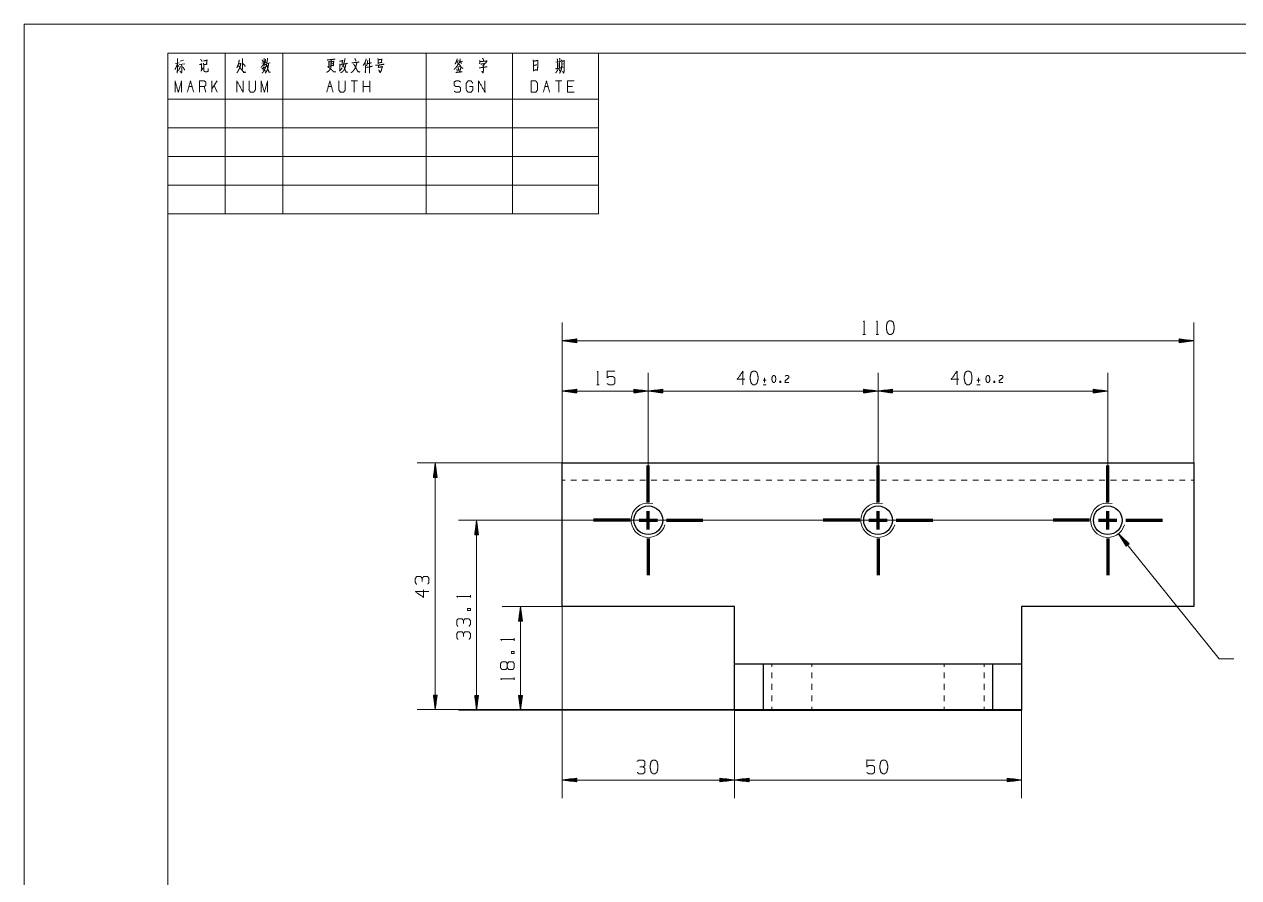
# Model space of a CAD drawing. Header units: millimetres. Extents: x 0 to 420, y 0 to 297.
# Drawn here: x 0 to 211.5, y 148.5 to 297 of the extents above; entities that cross this region are included whole.
import ezdxf

# ---------------------------------------------------------------- set-up
doc = ezdxf.new("R2010")
doc.units = ezdxf.units.MM
doc.layers.add('1', color=7, linetype='Continuous', true_color=0xffffff)

msp = doc.modelspace()

# ---------------------------------------------------------------- linework, layer by layer
at = {"layer": '1', "color": 132, "linetype": 'Continuous', "lineweight": 18}
for p, q in [((0, 297), (0, 0)), ((420, 297), (0, 297)), ((25, 292), (25, 264)), ((25, 292), (100, 292)), ((25, 292), (100, 292)), ((25, 292), (100, 292)), ((25, 292), (25, 5)), ((415, 292), (25, 292)), ((35, 292), (35, 264)), ((45, 292), (45, 264)), ((70, 292), (70, 264)), ((85, 292), (85, 264)), ((100, 292), (100, 264)), ((25, 284), (100, 284)), ((25, 279), (100, 279)), ((25, 274), (100, 274)), ((25, 269), (100, 269)), ((25, 264), (100, 264))]:
    msp.add_line(p, q, dxfattribs=at)
at = {"layer": '1', "color": 95, "linetype": 'Continuous', "lineweight": 18}
for p, q in [((26.34, 290.18), (26.96, 290.3)), ((26.7, 289.95), (26.92, 289.68)), ((26.99, 289.99), (27.95, 290.14)), ((27.13, 290.61), (27.71, 290.74)), ((41.34, 290.22), (42.13, 290.38)), ((42.25, 290.16), (42.79, 290.28)), ((53.17, 290.09), (53.7, 290.18)), ((75.25, 290.57), (75.67, 290.63)), ((75.35, 290.55), (75.45, 290.24)), ((75.82, 290.51), (76.35, 290.61)), ((75.98, 290.49), (76.11, 290.16)), ((92.56, 290.43), (93.43, 290.55)), ((92.84, 290.07), (93.11, 290.14)), ((92.86, 289.72), (93.09, 289.78)), ((93.6, 290.05), (93.85, 290.12)), ((54.91, 288.87), (55.37, 289.43)), ((75.83, 289.64), (75.37, 289.56)), ((28.66, 286.17), (29.22, 286.17)), ((31.62, 285.18), (31.34, 286.17)), ((33.59, 287.14), (32.63, 285.78)), ((32.63, 285.18), (32.63, 287.14)), ((33.59, 285.18), (33.04, 286.36)), ((52.94, 286.17), (53.49, 286.17)), ((58.02, 287.14), (56.9, 287.14)), ((57.46, 287.14), (57.46, 285.18)), ((59.02, 285.18), (59.02, 287.14)), ((60.14, 286.17), (59.02, 286.17)), ((60.14, 285.18), (60.14, 287.14)), ((90.65, 286.17), (91.2, 286.17)), ((93.6, 287.14), (92.49, 287.14)), ((93.05, 287.14), (93.05, 285.18)), ((95.45, 286.17), (94.61, 286.17)), ((146.04, 243.03), (146.46, 243.03)), ((148.31, 243.03), (148.74, 243.03)), ((129.19, 235.08), (128.63, 235.08)), ((128.91, 235.48), (128.91, 234.68)), ((166.46, 235.08), (165.89, 235.08)), ((166.18, 235.48), (166.18, 234.68)), ((99.68, 234.28), (100.1, 234.28)), ((128.63, 234.29), (129.19, 234.29)), ((165.89, 234.29), (166.46, 234.29)), ((77.67, 197.24), (77.67, 197.67)), ((85.31, 189.74), (85.31, 190.17)), ((85.31, 182.91), (85.31, 183.34))]:
    msp.add_line(p, q, dxfattribs=at)
at = {"layer": '1', "color": 13, "linetype": 'Continuous', "lineweight": 18}
for p, q in [((93.66, 220.7), (93.66, 245.11)), ((203.66, 220.7), (203.66, 245.11)), ((96.2, 242.27), (93.66, 241.94)), ((93.66, 241.94), (96.2, 241.6)), ((203.66, 241.94), (93.66, 241.94)), ((96.2, 241.96), (93.85, 241.96)), ((96.2, 241.91), (93.85, 241.91)), ((96.2, 242.01), (94.24, 242.01)), ((96.2, 241.86), (94.24, 241.86)), ((96.2, 242.06), (94.62, 242.06)), ((96.2, 241.81), (94.62, 241.81)), ((96.2, 242.12), (95.01, 242.12)), ((96.2, 241.76), (95.01, 241.76)), ((96.2, 242.17), (95.39, 242.17)), ((96.2, 241.71), (95.39, 241.71)), ((96.2, 242.22), (95.78, 242.22)), ((96.2, 241.66), (95.78, 241.66)), ((96.2, 242.27), (96.17, 242.27)), ((96.2, 242.27), (96.17, 242.27)), ((96.2, 241.61), (96.17, 241.61)), ((96.2, 241.61), (96.17, 241.61)), ((96.2, 241.6), (96.2, 242.27)), ((201.12, 242.27), (201.15, 242.27)), ((201.12, 242.27), (201.15, 242.27)), ((201.12, 242.27), (201.12, 241.6)), ((203.66, 241.94), (201.12, 242.27)), ((201.12, 242.22), (201.54, 242.22)), ((201.12, 242.17), (201.92, 242.17)), ((201.12, 242.12), (202.31, 242.12)), ((201.12, 242.06), (202.69, 242.06)), ((201.12, 242.01), (203.08, 242.01)), ((201.12, 241.96), (203.46, 241.96)), ((201.12, 241.6), (203.66, 241.94)), ((201.12, 241.91), (203.46, 241.91)), ((201.12, 241.86), (203.08, 241.86)), ((201.12, 241.81), (202.69, 241.81)), ((201.12, 241.76), (202.31, 241.76)), ((201.12, 241.71), (201.92, 241.71)), ((201.12, 241.66), (201.54, 241.66)), ((201.12, 241.61), (201.15, 241.61)), ((201.12, 241.61), (201.15, 241.61)), ((93.66, 220.7), (93.66, 236.36)), ((108.66, 220.22), (108.66, 236.36)), ((108.66, 220.22), (108.66, 236.36)), ((148.66, 220.22), (148.66, 236.36)), ((148.66, 220.22), (148.66, 236.36)), ((188.66, 220.22), (188.66, 236.36)), ((96.2, 233.52), (93.66, 233.18)), ((93.66, 233.18), (96.2, 232.85)), ((108.66, 233.18), (93.66, 233.18)), ((96.2, 233.21), (93.85, 233.21)), ((96.2, 233.16), (93.85, 233.16)), ((96.2, 233.26), (94.24, 233.26)), ((96.2, 233.11), (94.24, 233.11)), ((96.2, 233.31), (94.62, 233.31)), ((96.2, 233.06), (94.62, 233.06)), ((96.2, 233.36), (95.01, 233.36)), ((96.2, 233.01), (95.01, 233.01)), ((96.2, 233.41), (95.39, 233.41)), ((96.2, 232.95), (95.39, 232.95)), ((96.2, 233.46), (95.78, 233.46)), ((96.2, 232.9), (95.78, 232.9)), ((96.2, 233.51), (96.17, 233.51)), ((96.2, 233.51), (96.17, 233.51)), ((96.2, 232.85), (96.17, 232.85)), ((96.2, 232.85), (96.17, 232.85)), ((96.2, 232.85), (96.2, 233.52)), ((106.12, 233.52), (106.12, 232.85)), ((108.66, 233.18), (106.12, 233.52)), ((106.12, 233.51), (106.15, 233.51)), ((106.12, 233.51), (106.15, 233.51)), ((106.12, 233.46), (106.54, 233.46)), ((106.12, 233.41), (106.92, 233.41)), ((106.12, 233.36), (107.31, 233.36)), ((106.12, 233.31), (107.69, 233.31)), ((106.12, 233.26), (108.08, 233.26)), ((106.12, 233.21), (108.46, 233.21)), ((106.12, 232.85), (108.66, 233.18)), ((106.12, 233.16), (108.46, 233.16)), ((106.12, 233.11), (108.08, 233.11)), ((106.12, 233.06), (107.69, 233.06)), ((106.12, 233.01), (107.31, 233.01)), ((106.12, 232.95), (106.92, 232.95)), ((106.12, 232.9), (106.54, 232.9)), ((106.12, 232.85), (106.15, 232.85)), ((106.12, 232.85), (106.15, 232.85)), ((111.2, 233.52), (108.66, 233.18)), ((108.66, 233.18), (111.2, 232.85)), ((108.66, 233.18), (148.66, 233.18)), ((111.2, 233.21), (108.85, 233.21)), ((111.2, 233.16), (108.85, 233.16)), ((111.2, 233.26), (109.24, 233.26)), ((111.2, 233.11), (109.24, 233.11)), ((111.2, 233.31), (109.62, 233.31)), ((111.2, 233.06), (109.62, 233.06)), ((111.2, 233.36), (110.01, 233.36)), ((111.2, 233.01), (110.01, 233.01)), ((111.2, 233.41), (110.39, 233.41)), ((111.2, 232.95), (110.39, 232.95)), ((111.2, 233.46), (110.78, 233.46)), ((111.2, 232.9), (110.78, 232.9)), ((111.2, 233.51), (111.17, 233.51)), ((111.2, 233.51), (111.17, 233.51)), ((111.2, 232.85), (111.17, 232.85)), ((111.2, 232.85), (111.17, 232.85)), ((111.2, 232.85), (111.2, 233.52)), ((146.12, 233.52), (146.12, 232.85)), ((148.66, 233.18), (146.12, 233.52)), ((146.12, 233.51), (146.15, 233.51)), ((146.12, 233.51), (146.15, 233.51)), ((146.12, 233.46), (146.54, 233.46)), ((146.12, 233.41), (146.92, 233.41)), ((146.12, 233.36), (147.31, 233.36)), ((146.12, 233.31), (147.69, 233.31)), ((146.12, 233.26), (148.08, 233.26)), ((146.12, 233.21), (148.46, 233.21)), ((146.12, 232.85), (148.66, 233.18)), ((146.12, 233.16), (148.46, 233.16)), ((146.12, 233.11), (148.08, 233.11)), ((146.12, 233.06), (147.69, 233.06)), ((146.12, 233.01), (147.31, 233.01)), ((146.12, 232.95), (146.92, 232.95)), ((146.12, 232.9), (146.54, 232.9)), ((146.12, 232.85), (146.15, 232.85)), ((146.12, 232.85), (146.15, 232.85)), ((151.2, 233.52), (148.66, 233.18)), ((148.66, 233.18), (151.2, 232.85)), ((188.66, 233.18), (148.66, 233.18)), ((151.2, 233.21), (148.85, 233.21)), ((151.2, 233.16), (148.85, 233.16)), ((151.2, 233.26), (149.24, 233.26)), ((151.2, 233.11), (149.24, 233.11)), ((151.2, 233.31), (149.62, 233.31)), ((151.2, 233.06), (149.62, 233.06)), ((151.2, 233.36), (150.01, 233.36)), ((151.2, 233.01), (150.01, 233.01)), ((151.2, 233.41), (150.39, 233.41)), ((151.2, 232.95), (150.39, 232.95)), ((151.2, 233.46), (150.78, 233.46)), ((151.2, 232.9), (150.78, 232.9)), ((151.2, 233.51), (151.17, 233.51)), ((151.2, 233.51), (151.17, 233.51)), ((151.2, 232.85), (151.17, 232.85)), ((151.2, 232.85), (151.17, 232.85)), ((151.2, 232.85), (151.2, 233.52)), ((186.12, 233.52), (186.12, 232.85)), ((188.66, 233.18), (186.12, 233.52)), ((186.12, 233.51), (186.15, 233.51)), ((186.12, 233.51), (186.15, 233.51)), ((186.12, 233.46), (186.54, 233.46)), ((186.12, 233.41), (186.92, 233.41)), ((186.12, 233.36), (187.31, 233.36)), ((186.12, 233.31), (187.69, 233.31)), ((186.12, 233.26), (188.08, 233.26)), ((186.12, 233.21), (188.46, 233.21)), ((186.12, 232.85), (188.66, 233.18)), ((186.12, 233.16), (188.46, 233.16)), ((186.12, 233.11), (188.08, 233.11)), ((186.12, 233.06), (187.69, 233.06)), ((186.12, 233.01), (187.31, 233.01)), ((186.12, 232.95), (186.92, 232.95)), ((186.12, 232.9), (186.54, 232.9)), ((186.12, 232.85), (186.15, 232.85)), ((186.12, 232.85), (186.15, 232.85)), ((93.66, 220.7), (68.39, 220.7)), ((71.56, 220.7), (71.23, 218.16)), ((71.48, 218.16), (71.48, 220.12)), ((71.54, 218.16), (71.54, 220.51)), ((71.89, 218.16), (71.56, 220.7)), ((71.56, 220.7), (71.56, 177.74)), ((71.59, 218.16), (71.59, 220.51)), ((71.64, 218.16), (71.64, 220.12)), ((71.23, 218.16), (71.23, 218.19)), ((71.23, 218.16), (71.23, 218.19)), ((71.23, 218.16), (71.89, 218.16)), ((71.28, 218.16), (71.28, 218.58)), ((71.33, 218.16), (71.33, 218.96)), ((71.38, 218.16), (71.38, 219.35)), ((71.43, 218.16), (71.43, 219.73)), ((71.69, 218.16), (71.69, 219.73)), ((71.74, 218.16), (71.74, 219.35)), ((71.79, 218.16), (71.79, 218.96)), ((71.84, 218.16), (71.84, 218.58)), ((71.89, 218.16), (71.89, 218.19)), ((71.89, 218.16), (71.89, 218.19)), ((179.13, 210.7), (75.58, 210.7)), ((78.76, 210.7), (78.43, 208.16)), ((78.58, 208.16), (78.58, 209.35)), ((78.63, 208.16), (78.63, 209.73)), ((78.68, 208.16), (78.68, 210.12)), ((78.73, 208.16), (78.73, 210.51)), ((79.09, 208.16), (78.76, 210.7)), ((78.76, 210.7), (78.76, 177.64)), ((78.79, 208.16), (78.79, 210.51)), ((78.84, 208.16), (78.84, 210.12)), ((78.89, 208.16), (78.89, 209.73)), ((78.94, 208.16), (78.94, 209.35)), ((78.43, 208.16), (78.43, 208.19)), ((78.43, 208.16), (78.43, 208.19)), ((78.43, 208.16), (79.09, 208.16)), ((78.48, 208.16), (78.48, 208.58)), ((78.53, 208.16), (78.53, 208.96)), ((78.99, 208.16), (78.99, 208.96)), ((79.04, 208.16), (79.04, 208.58)), ((79.09, 208.16), (79.09, 208.19)), ((79.09, 208.16), (79.09, 208.19)), ((192.39, 206.59), (190.54, 208.36)), ((190.54, 208.36), (191.87, 206.17)), ((190.54, 208.36), (208.05, 186.57)), ((192.11, 206.37), (190.64, 208.19)), ((192.15, 206.4), (190.68, 208.23)), ((192.07, 206.33), (190.84, 207.86)), ((192.19, 206.43), (190.96, 207.96)), ((192.03, 206.3), (191.04, 207.53)), ((192.23, 206.46), (191.24, 207.69)), ((192.27, 206.49), (191.52, 207.42)), ((191.99, 206.27), (191.24, 207.2)), ((191.95, 206.24), (191.45, 206.86)), ((191.91, 206.21), (191.65, 206.53)), ((192.31, 206.52), (191.8, 207.15)), ((191.87, 206.17), (191.85, 206.2)), ((191.87, 206.17), (191.85, 206.2)), ((191.87, 206.17), (192.39, 206.59)), ((192.35, 206.56), (192.08, 206.88)), ((192.39, 206.59), (192.37, 206.61)), ((192.39, 206.59), (192.37, 206.61)), ((93.66, 195.7), (83.23, 195.7)), ((86.4, 195.7), (86.07, 193.16)), ((86.27, 193.16), (86.27, 194.73)), ((86.33, 193.16), (86.33, 195.12)), ((86.38, 193.16), (86.38, 195.51)), ((86.74, 193.16), (86.4, 195.7)), ((86.4, 195.7), (86.4, 177.64)), ((86.43, 193.16), (86.43, 195.51)), ((86.48, 193.16), (86.48, 195.12)), ((86.53, 193.16), (86.53, 194.73)), ((93.66, 195.7), (93.66, 162.32)), ((86.07, 193.16), (86.07, 193.19)), ((86.07, 193.16), (86.07, 193.19)), ((86.07, 193.16), (86.74, 193.16)), ((86.12, 193.16), (86.12, 193.58)), ((86.17, 193.16), (86.17, 193.96)), ((86.22, 193.16), (86.22, 194.35)), ((86.58, 193.16), (86.58, 194.35)), ((86.63, 193.16), (86.63, 193.96)), ((86.68, 193.16), (86.68, 193.58)), ((86.73, 193.16), (86.73, 193.19)), ((86.73, 193.16), (86.73, 193.19)), ((123.66, 189.64), (123.66, 162.32)), ((208.05, 186.57), (210.59, 186.57)), ((123.66, 185.64), (123.66, 162.32)), ((71.23, 180.28), (71.23, 180.25)), ((71.23, 180.28), (71.23, 180.25)), ((71.23, 180.28), (71.56, 177.74)), ((71.89, 180.28), (71.23, 180.28)), ((71.28, 180.28), (71.28, 179.86)), ((71.33, 180.28), (71.33, 179.48)), ((71.38, 180.28), (71.38, 179.09)), ((71.43, 180.28), (71.43, 178.71)), ((71.48, 180.28), (71.48, 178.32)), ((71.54, 180.28), (71.54, 177.93)), ((71.56, 177.74), (71.89, 180.28)), ((71.59, 180.28), (71.59, 177.93)), ((71.64, 180.28), (71.64, 178.32)), ((71.69, 180.28), (71.69, 178.71)), ((71.74, 180.28), (71.74, 179.09)), ((71.79, 180.28), (71.79, 179.48)), ((71.84, 180.28), (71.84, 179.86)), ((71.89, 180.28), (71.89, 180.25)), ((71.89, 180.28), (71.89, 180.25)), ((78.43, 180.18), (78.43, 180.15)), ((78.43, 180.18), (78.43, 180.15)), ((78.43, 180.18), (78.76, 177.64)), ((79.09, 180.18), (78.43, 180.18)), ((78.48, 180.18), (78.48, 179.77)), ((78.53, 180.18), (78.53, 179.38)), ((78.58, 180.18), (78.58, 179)), ((78.63, 180.18), (78.63, 178.61)), ((78.68, 180.18), (78.68, 178.22)), ((78.73, 180.18), (78.73, 177.84)), ((78.76, 177.64), (79.09, 180.18)), ((78.79, 180.18), (78.79, 177.84)), ((78.84, 180.18), (78.84, 178.22)), ((78.89, 180.18), (78.89, 178.61)), ((78.94, 180.18), (78.94, 179)), ((78.99, 180.18), (78.99, 179.38)), ((79.04, 180.18), (79.04, 179.77)), ((79.09, 180.18), (79.09, 180.15)), ((79.09, 180.18), (79.09, 180.15)), ((86.07, 180.18), (86.07, 180.15)), ((86.07, 180.18), (86.07, 180.15)), ((86.07, 180.18), (86.4, 177.64)), ((86.74, 180.18), (86.07, 180.18)), ((86.12, 180.18), (86.12, 179.77)), ((86.17, 180.18), (86.17, 179.38)), ((86.22, 180.18), (86.22, 179)), ((86.27, 180.18), (86.27, 178.61)), ((86.33, 180.18), (86.33, 178.22)), ((86.38, 180.18), (86.38, 177.84)), ((86.4, 177.64), (86.74, 180.18)), ((86.43, 180.18), (86.43, 177.84)), ((86.48, 180.18), (86.48, 178.22)), ((86.53, 180.18), (86.53, 178.61)), ((86.58, 180.18), (86.58, 179)), ((86.63, 180.18), (86.63, 179.38)), ((86.68, 180.18), (86.68, 179.77)), ((86.73, 180.18), (86.73, 180.15)), ((86.73, 180.18), (86.73, 180.15)), ((128.66, 177.74), (68.39, 177.74)), ((123.66, 177.64), (75.58, 177.64)), ((123.66, 177.64), (83.23, 177.64)), ((173.66, 177.73), (173.66, 162.32)), ((96.2, 165.83), (93.66, 165.5)), ((93.66, 165.5), (96.2, 165.16)), ((123.66, 165.5), (93.66, 165.5)), ((96.2, 165.52), (93.85, 165.52)), ((96.2, 165.47), (93.85, 165.47)), ((96.2, 165.57), (94.24, 165.57)), ((96.2, 165.42), (94.24, 165.42)), ((96.2, 165.62), (94.62, 165.62)), ((96.2, 165.37), (94.62, 165.37)), ((96.2, 165.68), (95.01, 165.68)), ((96.2, 165.32), (95.01, 165.32)), ((96.2, 165.73), (95.39, 165.73)), ((96.2, 165.27), (95.39, 165.27)), ((96.2, 165.78), (95.78, 165.78)), ((96.2, 165.22), (95.78, 165.22)), ((96.2, 165.83), (96.17, 165.83)), ((96.2, 165.83), (96.17, 165.83)), ((96.2, 165.17), (96.17, 165.17)), ((96.2, 165.17), (96.17, 165.17)), ((96.2, 165.16), (96.2, 165.83)), ((121.12, 165.83), (121.15, 165.83)), ((121.12, 165.83), (121.15, 165.83)), ((121.12, 165.83), (121.12, 165.16)), ((123.66, 165.5), (121.12, 165.83)), ((121.12, 165.78), (121.54, 165.78)), ((121.12, 165.73), (121.92, 165.73)), ((121.12, 165.68), (122.31, 165.68)), ((121.12, 165.62), (122.69, 165.62)), ((121.12, 165.57), (123.08, 165.57)), ((121.12, 165.52), (123.46, 165.52)), ((121.12, 165.16), (123.66, 165.5)), ((121.12, 165.47), (123.46, 165.47)), ((121.12, 165.42), (123.08, 165.42)), ((121.12, 165.37), (122.69, 165.37)), ((121.12, 165.32), (122.31, 165.32)), ((121.12, 165.27), (121.92, 165.27)), ((121.12, 165.22), (121.54, 165.22)), ((121.12, 165.17), (121.15, 165.17)), ((121.12, 165.17), (121.15, 165.17)), ((126.2, 165.83), (123.66, 165.5)), ((123.66, 165.5), (126.2, 165.16)), ((123.66, 165.5), (173.66, 165.5)), ((126.2, 165.52), (123.85, 165.52)), ((126.2, 165.47), (123.85, 165.47)), ((126.2, 165.57), (124.24, 165.57)), ((126.2, 165.42), (124.24, 165.42)), ((126.2, 165.62), (124.62, 165.62)), ((126.2, 165.37), (124.62, 165.37)), ((126.2, 165.68), (125.01, 165.68)), ((126.2, 165.32), (125.01, 165.32)), ((126.2, 165.73), (125.39, 165.73)), ((126.2, 165.27), (125.39, 165.27)), ((126.2, 165.78), (125.78, 165.78)), ((126.2, 165.22), (125.78, 165.22)), ((126.2, 165.83), (126.17, 165.83)), ((126.2, 165.83), (126.17, 165.83)), ((126.2, 165.17), (126.17, 165.17)), ((126.2, 165.17), (126.17, 165.17)), ((126.2, 165.16), (126.2, 165.83)), ((171.12, 165.83), (171.15, 165.83)), ((171.12, 165.83), (171.15, 165.83)), ((171.12, 165.83), (171.12, 165.16)), ((173.66, 165.5), (171.12, 165.83)), ((171.12, 165.78), (171.54, 165.78)), ((171.12, 165.73), (171.92, 165.73)), ((171.12, 165.68), (172.31, 165.68)), ((171.12, 165.62), (172.69, 165.62)), ((171.12, 165.57), (173.08, 165.57)), ((171.12, 165.52), (173.46, 165.52)), ((171.12, 165.16), (173.66, 165.5)), ((171.12, 165.47), (173.46, 165.47)), ((171.12, 165.42), (173.08, 165.42)), ((171.12, 165.37), (172.69, 165.37)), ((171.12, 165.32), (172.31, 165.32)), ((171.12, 165.27), (171.92, 165.27)), ((171.12, 165.22), (171.54, 165.22)), ((171.12, 165.17), (171.15, 165.17)), ((171.12, 165.17), (171.15, 165.17))]:
    msp.add_line(p, q, dxfattribs=at)
at = {"layer": '1', "color": 30, "linetype": 'Continuous', "lineweight": 25}
for p, q in [((93.66, 220.7), (203.66, 220.7)), ((93.66, 195.7), (93.66, 220.7)), ((203.66, 220.7), (203.66, 195.7)), ((123.66, 195.7), (93.66, 195.7)), ((123.66, 189.64), (123.66, 195.7)), ((173.66, 195.7), (173.66, 189.64)), ((203.66, 195.7), (173.66, 195.7)), ((123.66, 185.73), (128.66, 185.74)), ((123.66, 177.73), (123.66, 185.73)), ((128.66, 185.74), (168.66, 185.74)), ((128.66, 185.74), (128.66, 177.74)), ((168.66, 177.74), (168.66, 185.74)), ((168.66, 185.74), (173.66, 185.73)), ((173.66, 185.73), (173.66, 177.73)), ((128.66, 177.74), (123.66, 177.73)), ((123.66, 177.64), (123.66, 177.73)), ((123.66, 177.64), (173.66, 177.64)), ((128.66, 177.74), (168.66, 177.74)), ((130.16, 177.69), (130.16, 177.71)), ((137.16, 177.71), (137.16, 177.69)), ((160.16, 177.69), (160.16, 177.71)), ((167.16, 177.71), (167.16, 177.69)), ((173.66, 177.73), (168.66, 177.74)), ((173.66, 177.73), (173.66, 177.64))]:
    msp.add_line(p, q, dxfattribs=at)
at = {"layer": '1', "color": 252, "linetype": 'Continuous', "lineweight": 70}
for p, q in [((108.66, 213.87), (108.66, 220.22)), ((148.66, 213.87), (148.66, 220.22)), ((188.66, 213.87), (188.66, 220.22)), ((108.66, 209.11), (108.66, 212.29)), ((148.66, 209.11), (148.66, 212.29)), ((188.66, 209.11), (188.66, 212.29)), ((105.48, 210.7), (99.13, 210.7)), ((107.07, 210.7), (110.25, 210.7)), ((111.83, 210.7), (118.18, 210.7)), ((145.48, 210.7), (139.13, 210.7)), ((147.07, 210.7), (150.25, 210.7)), ((151.83, 210.7), (158.18, 210.7)), ((185.48, 210.7), (179.13, 210.7)), ((187.07, 210.7), (190.25, 210.7)), ((191.83, 210.7), (198.18, 210.7)), ((108.66, 207.52), (108.66, 201.17)), ((148.66, 207.52), (148.66, 201.17)), ((188.66, 207.52), (188.66, 201.17))]:
    msp.add_line(p, q, dxfattribs=at)
at = {"layer": '1', "color": 43, "linetype": 'Continuous', "lineweight": 18}
for p, q in [((93.66, 217.7), (94.16, 217.7)), ((95.16, 217.7), (96.16, 217.7)), ((97.16, 217.7), (98.16, 217.7)), ((99.16, 217.7), (100.16, 217.7)), ((101.16, 217.7), (102.16, 217.7)), ((103.16, 217.7), (104.16, 217.7)), ((105.16, 217.7), (106.16, 217.7)), ((107.16, 217.7), (108.16, 217.7)), ((109.16, 217.7), (110.16, 217.7)), ((111.16, 217.7), (112.16, 217.7)), ((113.16, 217.7), (114.16, 217.7)), ((115.16, 217.7), (116.16, 217.7)), ((117.16, 217.7), (118.16, 217.7)), ((119.16, 217.7), (120.16, 217.7)), ((121.16, 217.7), (122.16, 217.7)), ((123.16, 217.7), (124.16, 217.7)), ((125.16, 217.7), (126.16, 217.7)), ((127.16, 217.7), (128.16, 217.7)), ((129.16, 217.7), (130.16, 217.7)), ((131.16, 217.7), (132.16, 217.7)), ((133.16, 217.7), (134.16, 217.7)), ((135.16, 217.7), (136.16, 217.7)), ((137.16, 217.7), (138.16, 217.7)), ((139.16, 217.7), (140.16, 217.7)), ((141.16, 217.7), (142.16, 217.7)), ((143.16, 217.7), (144.16, 217.7)), ((145.16, 217.7), (146.16, 217.7)), ((147.16, 217.7), (148.16, 217.7)), ((149.16, 217.7), (150.16, 217.7)), ((151.16, 217.7), (152.16, 217.7)), ((153.16, 217.7), (154.16, 217.7)), ((155.16, 217.7), (156.16, 217.7)), ((157.16, 217.7), (158.16, 217.7)), ((159.16, 217.7), (160.16, 217.7)), ((161.16, 217.7), (162.16, 217.7)), ((163.16, 217.7), (164.16, 217.7)), ((165.16, 217.7), (166.16, 217.7)), ((167.16, 217.7), (168.16, 217.7)), ((169.16, 217.7), (170.16, 217.7)), ((171.16, 217.7), (172.16, 217.7)), ((173.16, 217.7), (174.16, 217.7)), ((175.16, 217.7), (176.16, 217.7)), ((177.16, 217.7), (178.16, 217.7)), ((179.16, 217.7), (180.16, 217.7)), ((181.16, 217.7), (182.16, 217.7)), ((183.16, 217.7), (184.16, 217.7)), ((185.16, 217.7), (186.16, 217.7)), ((187.16, 217.7), (188.16, 217.7)), ((189.16, 217.7), (190.16, 217.7)), ((191.16, 217.7), (192.16, 217.7)), ((193.16, 217.7), (194.16, 217.7)), ((195.16, 217.7), (196.16, 217.7)), ((197.16, 217.7), (198.16, 217.7)), ((199.16, 217.7), (200.16, 217.7)), ((201.16, 217.7), (202.16, 217.7)), ((203.16, 217.7), (203.66, 217.7)), ((123.66, 185.64), (124.16, 185.64)), ((125.16, 185.64), (126.16, 185.64)), ((127.16, 185.64), (128.16, 185.64)), ((129.16, 185.64), (130.16, 185.64)), ((130.16, 185.71), (130.16, 185.21)), ((130.16, 184.21), (130.16, 183.21)), ((131.16, 185.64), (132.16, 185.64)), ((133.16, 185.64), (134.16, 185.64)), ((135.16, 185.64), (136.16, 185.64)), ((137.16, 185.71), (137.16, 185.21)), ((137.16, 185.64), (138.16, 185.64)), ((137.16, 184.21), (137.16, 183.21)), ((139.16, 185.64), (140.16, 185.64)), ((141.16, 185.64), (142.16, 185.64)), ((143.16, 185.64), (144.16, 185.64)), ((145.16, 185.64), (146.16, 185.64)), ((147.16, 185.64), (148.16, 185.64)), ((149.16, 185.64), (150.16, 185.64)), ((151.16, 185.64), (152.16, 185.64)), ((153.16, 185.64), (154.16, 185.64)), ((155.16, 185.64), (156.16, 185.64)), ((157.16, 185.64), (158.16, 185.64)), ((159.16, 185.64), (160.16, 185.64)), ((160.16, 185.71), (160.16, 185.21)), ((160.16, 184.21), (160.16, 183.21)), ((161.16, 185.64), (162.16, 185.64)), ((163.16, 185.64), (164.16, 185.64)), ((165.16, 185.64), (166.16, 185.64)), ((167.16, 185.71), (167.16, 185.21)), ((167.16, 185.64), (168.16, 185.64)), ((167.16, 184.21), (167.16, 183.21)), ((169.16, 185.64), (170.16, 185.64)), ((171.16, 185.64), (172.16, 185.64)), ((173.16, 185.64), (173.66, 185.64)), ((130.16, 182.21), (130.16, 181.21)), ((137.16, 182.21), (137.16, 181.21)), ((160.16, 182.21), (160.16, 181.21)), ((167.16, 182.21), (167.16, 181.21)), ((130.16, 180.21), (130.16, 179.21)), ((137.16, 180.21), (137.16, 179.21)), ((160.16, 180.21), (160.16, 179.21)), ((167.16, 180.21), (167.16, 179.21)), ((130.16, 178.21), (130.16, 177.71)), ((137.16, 178.21), (137.16, 177.71)), ((160.16, 178.21), (160.16, 177.71)), ((167.16, 178.21), (167.16, 177.71))]:
    msp.add_line(p, q, dxfattribs=at)
at = {"layer": '1', "color": 30, "linetype": 'Continuous', "lineweight": 25}
for centre in [(108.66, 210.7), (148.66, 210.7), (188.66, 210.7)]:
    msp.add_circle(centre, 2.5, dxfattribs=at)
at = {"layer": '1', "color": 30, "linetype": 'Continuous', "lineweight": 13}
for centre in [(108.66, 210.7), (148.66, 210.7), (188.66, 210.7)]:
    msp.add_arc(centre, 3, 75, 345, dxfattribs=at)
at = {"layer": '1', "color": 95, "linetype": 'Continuous', "lineweight": 18}
for points, knots in [([(26.67, 290.16), (26.6, 289.91), (26.48, 289.62), (26.35, 289.35), (26.23, 289.14)], [0, 0, 0.233514, 0.515368, 0.78555, 1, 1]), ([(26.67, 291.07), (26.66, 288.89), (26.63, 288.5), (26.61, 288.71), (26.64, 288.94)], [0, 0, 0.723303, 0.854546, 0.923601, 1, 1]), ([(27.37, 289.99), (27.42, 289.87), (27.42, 288.83), (27.4, 288.6), (27.39, 288.52), (27.11, 288.85), (27.39, 288.56)], [0, 0, 0.056947, 0.504404, 0.603051, 0.639405, 0.826366, 1, 1]), ([(30.53, 289.99), (30.92, 290.09), (30.86, 290.16), (30.83, 288.96), (30.77, 288.83), (31.12, 289.41)], [0, 0, 0.158008, 0.19221, 0.673433, 0.728446, 1, 1]), ([(30.7, 290.88), (30.87, 290.72), (30.92, 290.63), (30.92, 290.53), (30.9, 290.67)], [0, 0, 0.413146, 0.573572, 0.750721, 1, 1]), ([(31.19, 290.63), (31.87, 290.74), (31.82, 290.8), (31.73, 290.05), (31.82, 290.05), (31.25, 289.99)], [0, 0, 0.313958, 0.349012, 0.694882, 0.735357, 1, 1]), ([(31.22, 290.22), (31.25, 289.91), (31.25, 289.2), (31.27, 288.98), (31.3, 288.87), (31.34, 288.81), (31.41, 288.77), (31.53, 288.75), (31.66, 288.73), (32.03, 288.79), (32, 289.33), (32, 288.79)], [0, 0, 0.097093, 0.316208, 0.387239, 0.42073, 0.444406, 0.470581, 0.507596, 0.549105, 0.664641, 0.832445, 1, 1]), ([(37.43, 290.84), (37.42, 290.72), (37.34, 290.3), (37.26, 290.01), (37.18, 289.8), (37.09, 289.6), (37.01, 289.43)], [0, 0, 0.084498, 0.36853, 0.573114, 0.721457, 0.873368, 1, 1]), ([(37.28, 290.09), (37.75, 290.18), (37.71, 290.22), (37.68, 290.03), (37.62, 289.76), (37.56, 289.6), (37.48, 289.37), (37.4, 289.18), (37.28, 288.98), (37.2, 288.81), (37.02, 288.56)], [0, 0, 0.202443, 0.228131, 0.308408, 0.425631, 0.500403, 0.604281, 0.689483, 0.790714, 0.870506, 1, 1]), ([(37.28, 289.8), (38.22, 288.62), (38.56, 288.65), (38.54, 288.65), (38.24, 288.67), (38.08, 288.81)], [0, 0, 0.632183, 0.773704, 0.779845, 0.909108, 1, 1]), ([(37.97, 291.05), (38.02, 290.94), (38, 290.84), (37.99, 289.12), (37.97, 289.23), (38, 289.45)], [0, 0, 0.049543, 0.095606, 0.852767, 0.898838, 1, 1]), ([(38.1, 290.16), (38.13, 290.14), (38.4, 289.8), (38.47, 289.68)], [0, 0, 0.059448, 0.761031, 1, 1]), ([(41.75, 290.24), (41.62, 290.01), (41.48, 289.8), (41.35, 289.64), (41.22, 289.49)], [0, 0, 0.287221, 0.555142, 0.786181, 1, 1]), ([(41.43, 290.8), (41.56, 290.57), (41.59, 290.43)], [0, 0, 0.640221, 1, 1]), ([(41.73, 291.07), (41.76, 290.92), (41.76, 289.78), (41.73, 289.93), (41.76, 290.05)], [0, 0, 0.094654, 0.823636, 0.91829, 1, 1]), ([(41.76, 290.2), (41.94, 290.07), (42.03, 289.97)], [0, 0, 0.613122, 1, 1]), ([(42.03, 290.92), (42.03, 290.82), (41.91, 290.34)], [0, 0, 0.174301, 1, 1]), ([(42.54, 290.16), (42.49, 289.8), (42.45, 289.56), (42.41, 289.35), (42.35, 289.16), (42.23, 288.91), (42.13, 288.73), (42.01, 288.56), (41.92, 288.48)], [0, 0, 0.19438, 0.332636, 0.448614, 0.555649, 0.70616, 0.822692, 0.933847, 1, 1]), ([(42.33, 291.11), (42.33, 290.98), (42.32, 290.76), (42.27, 290.47), (42.23, 290.16), (42.17, 289.91), (42.1, 289.68), (42.08, 289.62)], [0, 0, 0.081852, 0.232243, 0.425429, 0.63211, 0.800313, 0.957953, 1, 1]), ([(42.22, 289.89), (42.25, 289.85), (42.39, 289.27), (42.49, 289), (42.6, 288.71), (42.63, 288.65), (42.85, 288.67), (42.63, 288.69), (42.55, 288.81)], [0, 0, 0.026721, 0.341749, 0.493483, 0.655465, 0.691641, 0.80784, 0.924039, 1, 1]), ([(53.44, 290.84), (53.42, 290.18), (53.41, 289.85), (53.39, 289.66), (53.38, 289.56), (53.36, 289.43), (53.32, 289.31), (53.27, 289.2), (53.14, 289.02), (53, 288.85), (52.79, 288.73), (52.69, 288.67), (52.65, 288.65)], [0, 0, 0.263783, 0.395771, 0.470171, 0.511786, 0.56157, 0.614019, 0.658777, 0.749614, 0.837596, 0.932985, 0.980677, 1, 1]), ([(52.76, 290.82), (52.82, 290.78), (52.85, 290.8), (54.11, 290.94), (54.07, 290.96), (53.92, 290.92)], [0, 0, 0.045522, 0.068286, 0.872626, 0.90344, 1, 1]), ([(53, 290.59), (53.04, 290.41), (53.04, 289.66), (53.03, 289.7), (53.89, 289.85), (53.8, 289.85), (53.89, 290.63), (53.92, 290.57), (53.87, 290.53), (53.04, 290.43)], [0, 0, 0.051663, 0.252803, 0.264656, 0.500971, 0.524672, 0.738301, 0.756829, 0.773117, 1, 1]), ([(54.88, 290.57), (55.47, 290.67), (55.41, 290.74), (55.34, 290.01), (55.41, 290.01), (54.97, 289.93), (54.94, 290.12), (54.97, 289.89), (54.96, 288.96)], [0, 0, 0.181366, 0.207406, 0.429567, 0.451891, 0.588199, 0.645735, 0.715777, 1, 1]), ([(55.98, 290.12), (55.98, 289.99), (55.92, 289.66), (55.86, 289.47), (55.81, 289.31), (55.73, 289.16), (55.65, 289.02), (55.54, 288.87), (55.31, 288.67), (55.13, 288.58)], [0, 0, 0.067236, 0.249298, 0.354996, 0.450079, 0.537949, 0.629663, 0.725721, 0.894899, 1, 1]), ([(55.85, 291.05), (55.82, 290.8), (55.73, 290.47), (55.62, 290.12), (55.53, 289.89), (55.47, 289.72), (55.41, 289.58)], [0, 0, 0.162457, 0.385014, 0.625897, 0.784413, 0.898493, 1, 1]), ([(55.54, 289.8), (55.59, 289.78), (56.04, 288.67), (56.32, 288.65), (56.06, 288.71), (55.98, 288.83)], [0, 0, 0.024909, 0.644018, 0.787117, 0.926016, 1, 1]), ([(55.62, 290.07), (56.27, 290.2), (56.2, 290.22), (56.08, 290.18)], [0, 0, 0.769962, 0.857327, 1, 1]), ([(57.88, 290.32), (57.88, 290.2), (57.81, 289.91), (57.74, 289.68), (57.65, 289.43), (57.52, 289.23), (57.5, 289.18), (57.42, 289.08), (57.31, 288.94), (57.18, 288.81), (57.06, 288.69), (56.93, 288.58)], [0, 0, 0.060656, 0.206644, 0.323463, 0.452143, 0.571976, 0.593424, 0.659716, 0.74639, 0.834816, 0.918178, 1, 1]), ([(57.02, 290.28), (58.29, 290.43), (58.21, 290.45), (58.12, 290.41)], [0, 0, 0.872478, 0.933903, 1, 1]), ([(57.34, 290.05), (57.4, 290.01), (58.1, 288.75), (58.43, 288.69), (58.12, 288.77), (58.02, 288.89)], [0, 0, 0.030854, 0.652647, 0.79375, 0.930716, 1, 1]), ([(57.56, 291.03), (57.66, 290.84), (57.71, 290.72), (57.74, 290.59)], [0, 0, 0.450481, 0.729637, 1, 1]), ([(59.55, 290.98), (59.48, 290.72), (59.38, 290.47), (59.26, 290.24), (59.14, 290.05), (59, 289.85)], [0, 0, 0.21836, 0.428744, 0.629221, 0.801494, 1, 1]), ([(59.38, 290.41), (59.39, 289.16), (59.39, 288.56), (59.38, 288.69), (59.39, 288.91)], [0, 0, 0.565717, 0.839123, 0.896086, 1, 1]), ([(59.57, 289.49), (60.61, 289.7), (60.53, 289.72), (60.4, 289.66)], [0, 0, 0.826976, 0.886334, 1, 1]), ([(59.8, 290.72), (59.76, 290.38), (59.7, 290.09), (59.64, 289.89), (59.6, 289.76)], [0, 0, 0.34211, 0.644851, 0.86512, 1, 1]), ([(59.8, 290.14), (60.47, 290.32), (60.4, 290.32), (60.28, 290.26)], [0, 0, 0.772509, 0.853435, 1, 1]), ([(60.08, 291.07), (60.12, 290.98), (60.09, 291.03), (60.11, 288.54), (60.09, 288.73), (60.11, 289.04)], [0, 0, 0.029975, 0.04619, 0.840789, 0.900562, 1, 1]), ([(61.18, 289.87), (61.37, 289.87), (61.75, 289.91), (62.68, 290.05), (62.58, 290.07), (62.43, 290.03)], [0, 0, 0.10704, 0.322386, 0.855626, 0.914427, 1, 1]), ([(61.57, 291.07), (61.63, 290.82), (61.63, 290.09), (61.63, 290.28), (62.33, 290.38), (62.21, 290.38), (62.24, 290.9), (62.26, 290.98), (62.29, 290.92), (62.19, 290.9), (61.63, 290.82)], [0, 0, 0.076614, 0.294117, 0.350048, 0.563214, 0.598361, 0.753971, 0.779215, 0.799829, 0.831205, 1, 1]), ([(61.73, 289.91), (61.63, 289.41), (61.6, 289.49), (62.38, 289.62), (62.33, 289.7), (62.33, 289.62), (62.24, 289.27), (62.19, 289.04), (62.11, 288.85), (62.05, 288.71), (62.01, 288.6), (61.98, 288.58), (61.72, 289.06), (62, 288.62)], [0, 0, 0.13637, 0.159981, 0.371157, 0.396349, 0.418604, 0.516111, 0.579311, 0.63312, 0.675133, 0.705357, 0.714996, 0.861275, 1, 1]), ([(75.64, 290.3), (75.63, 290.2), (75.39, 289.83), (75.38, 289.78), (75.26, 289.6), (75.06, 289.37), (74.85, 289.16)], [0, 0, 0.074337, 0.387309, 0.418539, 0.575027, 0.79286, 1, 1]), ([(75.37, 290.98), (75.35, 290.84), (75.23, 290.53), (75.13, 290.28), (75.01, 290.07)], [0, 0, 0.148006, 0.485257, 0.758321, 1, 1]), ([(75.61, 290.16), (76.2, 289.37), (76.43, 289.37), (76.2, 289.39), (76.08, 289.54)], [0, 0, 0.599324, 0.742451, 0.886135, 1, 1]), ([(75.91, 290.98), (75.92, 290.88), (75.75, 290.3)], [0, 0, 0.147218, 1, 1]), ([(79.34, 290.74), (79.34, 290.51), (79.33, 290.34), (79.3, 290.22), (79.27, 290.12)], [0, 0, 0.361949, 0.626223, 0.829034, 1, 1]), ([(79.34, 290.49), (80.57, 290.63), (80.56, 290.67), (80.37, 290.26)], [0, 0, 0.712481, 0.737756, 1, 1]), ([(79.49, 290.07), (80.25, 290.18), (80.21, 290.24), (79.92, 289.72)], [0, 0, 0.533866, 0.586729, 1, 1]), ([(79.87, 289.87), (79.9, 289.76), (79.93, 289.64), (79.94, 289.43), (79.94, 289), (79.93, 288.85), (79.9, 288.65), (79.86, 288.52), (79.64, 288.87), (79.87, 288.56)], [0, 0, 0.049623, 0.1085, 0.204239, 0.404798, 0.471991, 0.568442, 0.629223, 0.820578, 1, 1]), ([(79.78, 291.09), (79.89, 290.96), (79.93, 290.86), (79.96, 290.69)], [0, 0, 0.364604, 0.619196, 1, 1]), ([(88.61, 290.8), (88.64, 290.59), (88.66, 290.14), (88.67, 289.66), (88.67, 289.6), (88.67, 288.83), (88.67, 288.98), (89.24, 289.1), (89.36, 288.96), (89.39, 289.14), (89.39, 289.39), (89.4, 289.87), (89.42, 290.36), (89.42, 290.78), (89.43, 290.72), (88.66, 290.57)], [0, 0, 0.037589, 0.119519, 0.205166, 0.216331, 0.354043, 0.380097, 0.485125, 0.518622, 0.552532, 0.597196, 0.682843, 0.77221, 0.846648, 0.858119, 1, 1]), ([(88.67, 289.83), (89.24, 289.95), (89.18, 289.97), (89.05, 289.89)], [0, 0, 0.728512, 0.805958, 1, 1]), ([(92.8, 290.98), (92.83, 290.86), (92.83, 289.31)], [0, 0, 0.075954, 1, 1]), ([(93.21, 291.11), (93.24, 290.98), (93.19, 289.37)], [0, 0, 0.073211, 1, 1]), ([(93.55, 290.82), (93.59, 290.59), (93.59, 290.14), (93.57, 289.64), (93.55, 289.33), (93.47, 289), (93.38, 288.79), (93.22, 288.48)], [0, 0, 0.096217, 0.285187, 0.491418, 0.620825, 0.76157, 0.854869, 1, 1]), ([(93.59, 290.57), (94.03, 290.67), (93.98, 290.74), (93.98, 290.05), (94, 289.12), (93.98, 288.77), (93.97, 288.56), (93.95, 288.5), (93.74, 288.77), (93.94, 288.58)], [0, 0, 0.13308, 0.155522, 0.357051, 0.631901, 0.735808, 0.797028, 0.815849, 0.918301, 1, 1]), ([(27.18, 289.66), (27.17, 289.58), (26.86, 288.96)], [0, 0, 0.108202, 1, 1]), ([(27.61, 289.58), (27.87, 289.16), (27.92, 289), (27.81, 289.27)], [0, 0, 0.516563, 0.696901, 1, 1]), ([(41.34, 289.31), (41.97, 289.45), (41.98, 289.64), (41.98, 289.56), (41.91, 289.31), (41.81, 289.04), (41.7, 288.83), (41.59, 288.71), (41.48, 288.58), (41.41, 288.52)], [0, 0, 0.30447, 0.39258, 0.431622, 0.553714, 0.689469, 0.798362, 0.878841, 0.954752, 1, 1]), ([(41.72, 289.66), (41.56, 289.08), (41.66, 289.04), (41.78, 289), (41.89, 288.94), (42.04, 288.85)], [0, 0, 0.5291, 0.62629, 0.735524, 0.852093, 1, 1]), ([(52.82, 289.6), (52.89, 289.6), (53.17, 289.37), (53.41, 289.16), (53.63, 288.98), (53.9, 288.71), (54.23, 288.75), (53.92, 288.71), (53.82, 288.79)], [0, 0, 0.033467, 0.197839, 0.340788, 0.472468, 0.649452, 0.797921, 0.939753, 1, 1]), ([(75.12, 288.62), (76.23, 288.73), (76.16, 288.73), (75.99, 288.71)], [0, 0, 0.825897, 0.879998, 1, 1]), ([(75.31, 289.27), (75.38, 289), (75.38, 288.87), (75.37, 289.04)], [0, 0, 0.489807, 0.707975, 1, 1]), ([(75.58, 289.43), (75.64, 289.12), (75.61, 288.96), (75.61, 289.18)], [0, 0, 0.443891, 0.680119, 1, 1]), ([(75.95, 289.41), (75.95, 289.27), (75.77, 288.69)], [0, 0, 0.19307, 1, 1]), ([(79.2, 289.41), (80.57, 289.6), (80.49, 289.62), (80.28, 289.56)], [0, 0, 0.820202, 0.873508, 1, 1]), ([(92.52, 289.25), (93.43, 289.41), (93.38, 289.43), (93.33, 289.37)], [0, 0, 0.873246, 0.919206, 1, 1]), ([(92.86, 289.12), (92.84, 289.02), (92.73, 288.81), (92.62, 288.67), (92.52, 288.56)], [0, 0, 0.157085, 0.51447, 0.781154, 1, 1]), ([(93.09, 289.18), (93.25, 288.94), (93.25, 288.83), (93.19, 289.02)], [0, 0, 0.497679, 0.671694, 1, 1]), ([(93.57, 289.52), (93.6, 289.52), (93.84, 289.58)], [0, 0, 0.107799, 1, 1]), ([(26.26, 285.18), (26.26, 287.14), (26.82, 285.18), (27.37, 287.14), (27.37, 285.18)], [0, 0, 0.245192, 0.5, 0.754808, 1, 1]), ([(30.51, 285.18), (30.51, 287.14), (31.34, 287.14), (31.62, 286.96), (31.62, 286.36), (31.34, 286.17), (30.51, 286.17)], [0, 0, 0.400952, 0.571035, 0.639278, 0.761676, 0.829917, 1, 1]), ([(37.01, 285.18), (37.01, 287.14), (38.12, 285.18), (38.12, 287.14)], [0, 0, 0.317574, 0.682426, 1, 1]), ([(39.13, 287.14), (39.13, 285.57), (39.39, 285.18), (39.95, 285.18), (40.24, 285.57), (40.24, 287.14)], [0, 0, 0.337152, 0.438599, 0.557781, 0.662848, 1, 1]), ([(41.25, 285.18), (41.25, 287.14), (41.81, 285.18), (42.36, 287.14), (42.36, 285.18)], [0, 0, 0.245192, 0.5, 0.754808, 1, 1]), ([(54.78, 287.14), (54.78, 285.57), (55.05, 285.18), (55.6, 285.18), (55.89, 285.57), (55.89, 287.14)], [0, 0, 0.337152, 0.438599, 0.557781, 0.662848, 1, 1]), ([(74.85, 285.36), (75.13, 285.18), (75.7, 285.18), (75.98, 285.39), (75.98, 285.97), (75.7, 286.17), (75.15, 286.17), (74.85, 286.36), (74.85, 286.96), (75.15, 287.14), (75.7, 287.14), (75.98, 286.96)], [0, 0, 0.068035, 0.184054, 0.254521, 0.372333, 0.442799, 0.555843, 0.626367, 0.748393, 0.81892, 0.931964, 1, 1]), ([(77.55, 286.17), (78.1, 286.17), (78.1, 285.57), (77.82, 285.18), (77.25, 285.18), (76.97, 285.57), (76.97, 286.75), (77.27, 287.14), (77.81, 287.14), (78.09, 286.75)], [0, 0, 0.103295, 0.214797, 0.304261, 0.410274, 0.499739, 0.718892, 0.809956, 0.910533, 1, 1]), ([(79.11, 285.18), (79.11, 287.14), (80.22, 285.18), (80.22, 287.14)], [0, 0, 0.317574, 0.682426, 1, 1]), ([(88.25, 285.18), (89.07, 285.18), (89.36, 285.57), (89.36, 286.75), (89.07, 287.14), (88.25, 287.14), (88.25, 285.18)], [0, 0, 0.142133, 0.227159, 0.431787, 0.516817, 0.65895, 1, 1]), ([(90.37, 285.18), (90.93, 287.14), (91.48, 285.18)], [0, 0, 0.5, 1, 1]), ([(95.73, 285.18), (94.61, 285.18), (94.61, 287.14), (95.73, 287.14)], [0, 0, 0.265389, 0.734611, 1, 1]), ([(146.11, 245.21), (146.25, 245.41), (146.25, 243.03)], [0, 0, 0.093488, 1, 1]), ([(148.39, 245.21), (148.53, 245.41), (148.53, 243.03)], [0, 0, 0.093486, 1, 1]), ([(150.96, 243.03), (151.3, 243.28), (151.47, 243.98), (151.47, 244.46), (151.3, 245.18), (150.96, 245.41), (150.63, 245.41), (150.29, 245.18), (150.11, 244.46), (150.13, 243.98), (150.29, 243.28), (150.63, 243.03), (150.96, 243.03)], [0, 0, 0.067525, 0.183972, 0.260583, 0.380943, 0.446141, 0.500306, 0.565504, 0.685864, 0.762528, 0.87831, 0.945835, 1, 1]), ([(99.75, 236.45), (99.89, 236.65), (99.89, 234.28)], [0, 0, 0.093491, 1, 1]), ([(101.48, 234.5), (101.81, 234.28), (102.5, 234.28), (102.84, 234.5), (102.84, 235.45), (102.5, 235.7), (101.81, 235.7), (101.48, 235.48), (101.48, 236.65), (102.84, 236.65)], [0, 0, 0.062228, 0.168343, 0.230571, 0.376815, 0.441266, 0.547381, 0.609609, 0.79049, 1, 1]), ([(125.48, 235.23), (124.14, 235.23), (125.14, 236.65), (125.14, 234.28)], [0, 0, 0.245868, 0.565294, 1, 1]), ([(127.24, 234.28), (127.58, 234.53), (127.76, 235.23), (127.76, 235.7), (127.58, 236.43), (127.24, 236.65), (126.91, 236.65), (126.57, 236.43), (126.4, 235.7), (126.41, 235.23), (126.57, 234.53), (126.91, 234.28), (127.24, 234.28)], [0, 0, 0.067527, 0.18397, 0.260584, 0.380943, 0.446141, 0.500306, 0.565504, 0.685863, 0.76253, 0.878309, 0.945835, 1, 1]), ([(130.6, 234.68), (130.77, 234.81), (130.86, 235.16), (130.86, 235.39), (130.77, 235.76), (130.6, 235.87), (130.44, 235.87), (130.27, 235.76), (130.18, 235.39), (130.19, 235.16), (130.27, 234.81), (130.44, 234.68), (130.6, 234.68)], [0, 0, 0.067524, 0.183969, 0.260583, 0.380944, 0.446139, 0.500306, 0.565501, 0.685862, 0.762529, 0.878309, 0.945833, 1, 1]), ([(131.57, 234.68), (131.74, 234.68), (131.74, 234.92), (131.57, 234.92), (131.57, 234.68)], [0, 0, 0.2071, 0.5, 0.7071, 1, 1]), ([(132.46, 235.76), (132.62, 235.87), (132.97, 235.87), (133.14, 235.76), (133.14, 235.52), (132.46, 234.92), (132.46, 234.68), (133.14, 234.68)], [0, 0, 0.069692, 0.192978, 0.265271, 0.350227, 0.674744, 0.759751, 1, 1]), ([(162.75, 235.23), (161.4, 235.23), (162.41, 236.65), (162.41, 234.28)], [0, 0, 0.245869, 0.565296, 1, 1]), ([(164.51, 234.28), (164.85, 234.53), (165.02, 235.23), (165.02, 235.7), (164.85, 236.43), (164.51, 236.65), (164.17, 236.65), (163.84, 236.43), (163.66, 235.7), (163.68, 235.23), (163.84, 234.53), (164.17, 234.28), (164.51, 234.28)], [0, 0, 0.067527, 0.183971, 0.260584, 0.380944, 0.446142, 0.500306, 0.565504, 0.685863, 0.76253, 0.878309, 0.945835, 1, 1]), ([(167.87, 234.68), (168.04, 234.81), (168.13, 235.16), (168.13, 235.39), (168.04, 235.76), (167.87, 235.87), (167.7, 235.87), (167.53, 235.76), (167.45, 235.39), (167.46, 235.16), (167.53, 234.81), (167.7, 234.68), (167.87, 234.68)], [0, 0, 0.067526, 0.18397, 0.260585, 0.380944, 0.446142, 0.500305, 0.565503, 0.685863, 0.76253, 0.87831, 0.945837, 1, 1]), ([(168.84, 234.68), (169.01, 234.68), (169.01, 234.92), (168.84, 234.92), (168.84, 234.68)], [0, 0, 0.207093, 0.5, 0.707093, 1, 1]), ([(169.73, 235.76), (169.89, 235.87), (170.24, 235.87), (170.4, 235.76), (170.4, 235.52), (169.72, 234.92), (169.73, 234.68), (170.4, 234.68)], [0, 0, 0.069689, 0.192975, 0.265271, 0.350227, 0.674744, 0.759751, 1, 1]), ([(69.27, 200.56), (69.04, 200.9), (68.32, 200.9), (68.09, 200.56), (68.09, 199.87), (68.32, 199.54)], [0, 0, 0.153876, 0.429853, 0.583729, 0.846124, 1, 1]), ([(70.24, 199.56), (70.47, 199.87), (70.47, 200.56), (70.24, 200.9), (69.52, 200.9), (69.27, 200.56), (69.27, 200.05)], [0, 0, 0.124118, 0.343685, 0.472446, 0.703377, 0.836734, 1, 1]), ([(69.52, 198.62), (69.52, 197.28), (68.09, 198.29), (70.47, 198.29)], [0, 0, 0.245868, 0.565295, 1, 1]), ([(75.49, 197.31), (75.29, 197.46), (77.67, 197.46)], [0, 0, 0.093491, 1, 1]), ([(77.67, 195), (77.67, 195.34), (77.19, 195.34), (77.19, 195), (77.67, 195)], [0, 0, 0.207085, 0.5, 0.707085, 1, 1]), ([(76.47, 193.24), (76.24, 193.57), (75.52, 193.57), (75.29, 193.24), (75.29, 192.55), (75.52, 192.21)], [0, 0, 0.153872, 0.429851, 0.583723, 0.846122, 1, 1]), ([(77.44, 192.23), (77.67, 192.55), (77.67, 193.24), (77.44, 193.57), (76.72, 193.57), (76.47, 193.24), (76.47, 192.73)], [0, 0, 0.124123, 0.34369, 0.472445, 0.703376, 0.836727, 1, 1]), ([(76.47, 190.96), (76.24, 191.3), (75.52, 191.3), (75.29, 190.96), (75.29, 190.27), (75.52, 189.94)], [0, 0, 0.153877, 0.429855, 0.583732, 0.846129, 1, 1]), ([(77.44, 189.95), (77.67, 190.27), (77.67, 190.96), (77.44, 191.3), (76.72, 191.3), (76.47, 190.96), (76.47, 190.45)], [0, 0, 0.124118, 0.343685, 0.472446, 0.703377, 0.836734, 1, 1]), ([(83.13, 189.81), (82.93, 189.96), (85.31, 189.96)], [0, 0, 0.093492, 1, 1]), ([(85.31, 187.5), (85.31, 187.84), (84.83, 187.84), (84.83, 187.5), (85.31, 187.5)], [0, 0, 0.207085, 0.5, 0.707085, 1, 1]), ([(84.11, 185.05), (83.88, 184.73), (83.16, 184.73), (82.93, 185.05), (82.93, 185.74), (83.16, 186.07), (83.88, 186.07), (84.11, 185.74), (84.11, 185.05), (84.36, 184.71), (85.06, 184.71), (85.31, 185.05), (85.31, 185.74), (85.08, 186.07), (84.36, 186.07), (84.11, 185.74)], [0, 0, 0.047574, 0.136086, 0.183659, 0.267815, 0.317166, 0.405678, 0.455029, 0.539184, 0.590297, 0.675756, 0.726869, 0.811025, 0.860376, 0.948887, 1, 1]), ([(83.13, 182.98), (82.93, 183.13), (85.31, 183.13)], [0, 0, 0.093488, 1, 1]), ([(107.72, 167.79), (108.06, 168.02), (108.06, 168.74), (107.72, 168.97), (107.03, 168.97), (106.7, 168.74)], [0, 0, 0.153873, 0.42985, 0.583725, 0.846124, 1, 1]), ([(106.72, 166.82), (107.03, 166.59), (107.72, 166.59), (108.06, 166.82), (108.06, 167.54), (107.72, 167.79), (107.21, 167.79)], [0, 0, 0.124118, 0.343688, 0.472446, 0.703376, 0.836731, 1, 1]), ([(109.82, 166.59), (110.16, 166.84), (110.34, 167.54), (110.34, 168.02), (110.16, 168.74), (109.82, 168.97), (109.49, 168.97), (109.15, 168.74), (108.98, 168.02), (108.99, 167.54), (109.15, 166.84), (109.49, 166.59), (109.82, 166.59)], [0, 0, 0.067525, 0.18397, 0.260582, 0.380941, 0.44614, 0.500306, 0.565505, 0.685863, 0.762528, 0.878308, 0.945834, 1, 1]), ([(146.7, 166.82), (147.04, 166.59), (147.72, 166.59), (148.06, 166.82), (148.06, 167.77), (147.72, 168.02), (147.04, 168.02), (146.7, 167.79), (146.7, 168.97), (148.06, 168.97)], [0, 0, 0.062228, 0.168343, 0.230571, 0.376815, 0.441265, 0.54738, 0.609608, 0.79049, 1, 1]), ([(149.82, 166.59), (150.16, 166.84), (150.34, 167.54), (150.34, 168.02), (150.16, 168.74), (149.82, 168.97), (149.49, 168.97), (149.15, 168.74), (148.98, 168.02), (148.99, 167.54), (149.15, 166.84), (149.49, 166.59), (149.82, 166.59)], [0, 0, 0.067526, 0.183971, 0.260583, 0.380942, 0.446141, 0.500306, 0.565504, 0.685864, 0.762529, 0.87831, 0.945835, 1, 1])]:
    msp.add_open_spline(points, degree=1, knots=knots, dxfattribs=at)
for points in [[(28.38, 285.18), (28.94, 287.14), (29.5, 285.18)], [(52.66, 285.18), (53.22, 287.14), (53.77, 285.18)]]:
    msp.add_open_spline(points, degree=1, dxfattribs=at)
at = {"layer": '1', "color": 30, "linetype": 'Continuous', "lineweight": 25}
for points, knots in [([(123.66, 185.73), (123.66, 186.48), (123.66, 187.88), (123.66, 189.64)], [0, 0, 0.19281, 0.550498, 1, 1]), ([(173.66, 189.64), (173.66, 188.74), (173.66, 187.12), (173.66, 186.01), (173.66, 185.73)], [0, 0, 0.230718, 0.645029, 0.927586, 1, 1]), ([(130.16, 177.71), (130.26, 177.72), (130.56, 177.72), (131.04, 177.72), (131.67, 177.72), (132.42, 177.72), (134.08, 177.72), (135.65, 177.72), (136.28, 177.72), (136.76, 177.72), (137.06, 177.72), (137.16, 177.71)], [0, 0, 0.014533, 0.057276, 0.125749, 0.215971, 0.3227, 0.560267, 0.784029, 0.874251, 0.942724, 0.985467, 1, 1]), ([(137.16, 177.69), (137.06, 177.68), (136.76, 177.68), (136.28, 177.68), (135.65, 177.68), (134.08, 177.68), (132.42, 177.68), (131.04, 177.68), (130.56, 177.68), (130.26, 177.68), (130.16, 177.69)], [0, 0, 0.014533, 0.057276, 0.125749, 0.215971, 0.439733, 0.6773, 0.874251, 0.942724, 0.985467, 1, 1]), ([(160.16, 177.71), (160.26, 177.72), (160.56, 177.72), (161.04, 177.72), (161.67, 177.72), (162.42, 177.72), (164.08, 177.72), (165.65, 177.72), (166.28, 177.72), (166.76, 177.72), (167.06, 177.72), (167.16, 177.71)], [0, 0, 0.014532, 0.057275, 0.125747, 0.215971, 0.322699, 0.560268, 0.784029, 0.874251, 0.942724, 0.985467, 1, 1]), ([(167.16, 177.69), (167.06, 177.68), (166.76, 177.68), (166.28, 177.68), (164.9, 177.68), (163.24, 177.68), (161.67, 177.68), (161.04, 177.68), (160.56, 177.68), (160.26, 177.68), (160.16, 177.69)], [0, 0, 0.014533, 0.057276, 0.125749, 0.322699, 0.560268, 0.784029, 0.874253, 0.942725, 0.985468, 1, 1])]:
    msp.add_open_spline(points, degree=1, knots=knots, dxfattribs=at)
at = {"layer": '1', "color": 43, "linetype": 'Continuous', "lineweight": 18}
for points, knots in [([(130.16, 185.71), (130.26, 185.72), (130.56, 185.72), (130.6, 185.72)], [0, 0, 0.232535, 0.916421, 1, 1]), ([(130.6, 185.68), (130.56, 185.68), (130.26, 185.68), (130.16, 185.69)], [0, 0, 0.08358, 0.767465, 1, 1]), ([(131.47, 185.72), (131.67, 185.72), (132.35, 185.72)], [0, 0, 0.227765, 1, 1]), ([(133.22, 185.72), (133.24, 185.72), (134.1, 185.72)], [0, 0, 0.017859, 1, 1]), ([(134.1, 185.68), (134.08, 185.68), (133.24, 185.68), (133.22, 185.68)], [0, 0, 0.017859, 0.982141, 1, 1]), ([(134.97, 185.72), (135.65, 185.72), (135.85, 185.72)], [0, 0, 0.772235, 1, 1]), ([(136.72, 185.72), (136.76, 185.72), (137.06, 185.72), (137.16, 185.71)], [0, 0, 0.083579, 0.767465, 1, 1]), ([(137.16, 185.69), (137.06, 185.68), (136.76, 185.68), (136.72, 185.68)], [0, 0, 0.232535, 0.91642, 1, 1]), ([(160.16, 185.71), (160.26, 185.72), (160.56, 185.72), (160.6, 185.72)], [0, 0, 0.232517, 0.916419, 1, 1]), ([(160.6, 185.68), (160.56, 185.68), (160.26, 185.68), (160.16, 185.69)], [0, 0, 0.083581, 0.767483, 1, 1]), ([(161.47, 185.72), (161.67, 185.72), (162.35, 185.72)], [0, 0, 0.227774, 1, 1]), ([(163.22, 185.72), (164.08, 185.72), (164.1, 185.72)], [0, 0, 0.982141, 1, 1]), ([(164.1, 185.68), (164.08, 185.68), (163.24, 185.68), (163.22, 185.68)], [0, 0, 0.017859, 0.982141, 1, 1]), ([(164.97, 185.72), (165.65, 185.72), (165.85, 185.72)], [0, 0, 0.772235, 1, 1]), ([(166.72, 185.72), (166.76, 185.72), (167.06, 185.72), (167.16, 185.71)], [0, 0, 0.083579, 0.767465, 1, 1]), ([(167.16, 185.69), (167.06, 185.68), (166.76, 185.68), (166.72, 185.68)], [0, 0, 0.232535, 0.91642, 1, 1])]:
    msp.add_open_spline(points, degree=1, knots=knots, dxfattribs=at)
for points in [[(132.35, 185.68), (131.47, 185.68)], [(135.85, 185.68), (134.97, 185.68)], [(162.35, 185.68), (161.47, 185.68)], [(165.85, 185.68), (164.97, 185.68)]]:
    msp.add_open_spline(points, degree=1, dxfattribs=at)
at = {"layer": '1', "color": 30, "linetype": 'Continuous', "lineweight": 25}
for points in [[(123.66, 177.64), (123.66, 177.64)], [(173.66, 177.64), (173.66, 177.64)]]:
    msp.add_open_spline(points, degree=1, dxfattribs=at)

doc.saveas('drawing.dxf')
